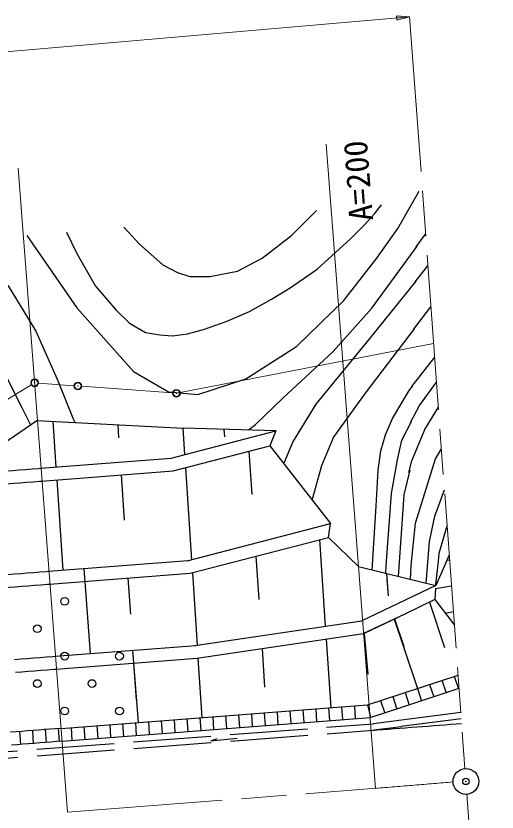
# Model space of a CAD drawing. Units: millimetres, scale not verified. Extents: x 40004 to 680061, y 20002 to 380034.
# Drawn here: x 532968 to 570223, y 274335 to 335962 of the extents above; entities that cross this region are included whole.
import ezdxf
from ezdxf.enums import TextEntityAlignment as Align

# ---------------------------------------------------------------- set-up
doc = ezdxf.new("R2010")
doc.units = ezdxf.units.MM
doc.header["$LTSCALE"] = 1000.09
doc.header["$PDMODE"] = 32
doc.header["$PDSIZE"] = 500
doc.linetypes.add('CHAIN', pattern=[18.5, 12, -1.5, 3.5, -1.5])
doc.linetypes.add('DASHED', pattern=[7.5, 6, -1.5])
for name, color, linetype, lineweight in [('M-BGD', 7, 'Continuous', 25), ('M-BMK', 2, 'CHAIN', 13), ('M-BMK-ROW', 30, 'Continuous', 13), ('M-BMK-SRVR', 3, 'Continuous', 25), ('M-STR-HTXT', 7, 'Continuous', 13)]:
    doc.layers.add(name, color=color, linetype=linetype, lineweight=lineweight)
doc.layers.add('M-OTRS', color=6, linetype='Continuous')
doc.styles.add('ＭＳ ゴシック', font='')
doc.styles.get('ＭＳ ゴシック').set_extended_font_data('MS Gothic')

msp = doc.modelspace()

# ---------------------------------------------------------------- hatches: boundary and pattern name
at = {"layer": 'M-STR-HTXT'}
msp.add_hatch(color=256, dxfattribs=at).paths.add_polyline_path([(563452, 335882), (562470, 335630), (562441, 335962)])

# ---------------------------------------------------------------- linework, layer by layer
at = {"layer": 'M-BGD'}
for p, q in [((563708, 321556), (564185, 322397)), ((563969, 318078), (564690, 319062)), ((563881, 315383), (564871, 316612)), ((563760, 311680), (565105, 313436)), ((563617, 307276), (565392, 309537)), ((528487, 300461), (534598, 304652)), ((534598, 304652), (545907, 304059)), ((536086, 301045), (535850, 304586)), ((540947, 303294), (540879, 304323)), ((544982, 301730), (553092, 303834)), ((546044, 302006), (545907, 304059)), ((553092, 303834), (545907, 304059)), ((549136, 303389), (549099, 303959)), ((553092, 303834), (552617, 302678)), ((545147, 300740), (552617, 302678)), ((552617, 302678), (557323, 296667)), ((551260, 298926), (551037, 302268)), ((546586, 293844), (546111, 300990)), ((541370, 296939), (541138, 300431)), ((536616, 293063), (536152, 300047)), ((546218, 293786), (557323, 296667)), ((557176, 295596), (557323, 296667)), ((546469, 292818), (557176, 295596)), ((556949, 288721), (556504, 295422)), ((557176, 295596), (559491, 293342)), ((551801, 290782), (551578, 294143)), ((566519, 294228), (565468, 291866)), ((566340, 293824), (566547, 293860)), ((538224, 293186), (538726, 286605)), ((547025, 287253), (546653, 292845)), ((559491, 293342), (563169, 292433)), ((561804, 291073), (561689, 292799)), ((541854, 289655), (541668, 292448)), ((561804, 291073), (561718, 292367)), ((563168, 292435), (565468, 291866)), ((565468, 291866), (563113, 290743)), ((565456, 291641), (565412, 290781)), ((565456, 291641), (566694, 291856)), ((563114, 290741), (559745, 289134)), ((565412, 290781), (563078, 289667)), ((564991, 290580), (566150, 287082)), ((565412, 290781), (566920, 288791)), ((563079, 289666), (559891, 288145)), ((563079, 289667), (559922, 288164)), ((566200, 289740), (566842, 289851)), ((546830, 287227), (559745, 289134)), ((562252, 289271), (562994, 287056)), ((562283, 289288), (562997, 287152)), ((546976, 286238), (559891, 288145)), ((559891, 288145), (560196, 284995)), ((559922, 288164), (560224, 285014)), ((557368, 282425), (557016, 287720)), ((542003, 286858), (542428, 281274)), ((552251, 284015), (552053, 286987)), ((562993, 287060), (564049, 283909)), ((547397, 281657), (547091, 286255)), ((542295, 283017), (542106, 285863)), ((560192, 282642), (567203, 284945)), ((566901, 284846), (567223, 283868)), ((565001, 284222), (565323, 283243)), ((565951, 284534), (566273, 283556)), ((562843, 282461), (567279, 283918)), ((563101, 283598), (563423, 282619)), ((564051, 283910), (564373, 282931)), ((561201, 282974), (561523, 281995)), ((562151, 283286), (562473, 282307)), ((536480, 280816), (560196, 282642)), ((555277, 281261), (555211, 282259)), ((556274, 281338), (556208, 282335)), ((557272, 281414), (557205, 282412)), ((558269, 281491), (558202, 282489)), ((559266, 281568), (559199, 282566)), ((560196, 282642), (560424, 281657)), ((560391, 281654), (562844, 282460)), ((536557, 279819), (560424, 281657)), ((547300, 280646), (547234, 281644)), ((548298, 280723), (548231, 281721)), ((549295, 280800), (549228, 281798)), ((550292, 280877), (550225, 281875)), ((551289, 280954), (551223, 281951)), ((552286, 281030), (552220, 282028)), ((553283, 281107), (553217, 282105)), ((554280, 281184), (554214, 282182)), ((567417, 282045), (562811, 281452)), ((539324, 280032), (539257, 281030)), ((540321, 280109), (540254, 281107)), ((541318, 280186), (541252, 281184)), ((542315, 280263), (542249, 281260)), ((543312, 280339), (543246, 281337)), ((544309, 280416), (544243, 281414)), ((545306, 280493), (545240, 281491)), ((546303, 280570), (546237, 281568)), ((562811, 281451), (560645, 281172)), ((567453, 281545), (562794, 280946)), ((533341, 279572), (533275, 280570)), ((534338, 279648), (534272, 280646)), ((535335, 279725), (535269, 280723)), ((536332, 279802), (536266, 280800)), ((537329, 279879), (537263, 280877)), ((538327, 279955), (538260, 280953)), ((562795, 280944), (560696, 280674)), ((548057, 279857), (550091, 280050)), ((548057, 279857), (548544, 280034))]:
    msp.add_line(p, q, dxfattribs=at)
at = {"layer": 'M-BGD', "linetype": 'DASHED'}
for p, q in [((512152, 277500), (560645, 281172)), ((512186, 277001), (560938, 280694))]:
    msp.add_line(p, q, dxfattribs=at)
at = {"layer": 'M-BGD'}
for points in [[(533804, 318959), (537674, 313367), (542074, 308428), (544784, 306861), (547060, 306664), (550768, 307874), (554694, 310386), (558355, 313946), (560911, 317216), (562538, 319495), (563708, 321556)], [(536881, 319226), (537693, 317566), (539123, 315054), (540717, 313176), (541760, 312176), (543004, 311446), (544104, 311275), (545087, 311210), (546247, 311354), (547503, 311691), (549251, 312311), (551054, 313072), (552750, 314038), (554200, 314906), (556286, 316358), (558864, 318706), (559955, 319791), (560727, 320631), (561272, 321344)], [(541315, 319611), (542524, 318289), (544332, 316704), (545491, 316090), (546429, 315792), (547977, 315788), (550132, 316201), (552046, 317206), (554328, 318996), (556236, 320907)], [(529799, 318161), (531516, 315950), (532375, 315057), (534497, 311567), (536150, 307848), (537401, 304782), (537529, 304522)], [(550971, 303928), (551513, 304338), (553631, 306368), (557521, 309997), (560534, 313342), (564046, 318130)], [(525556, 316722), (526137, 315851), (528206, 313746), (530260, 311154), (532007, 308457), (533390, 305696), (534091, 304304)], [(553711, 301281), (554407, 302973), (556219, 305915), (560301, 310893), (563958, 315431)], [(555912, 298469), (556655, 301159), (557570, 303334), (560107, 306860), (563838, 311731)], [(563526, 304481), (564221, 305818), (565533, 307622)], [(560560, 293078), (560871, 298007), (561021, 300810), (561232, 302295), (561587, 303523), (562122, 304794), (563418, 306973), (563695, 307325)], [(563400, 300609), (563617, 301520), (564617, 303952), (565676, 305683)], [(561600, 292821), (561625, 293389), (562056, 298982), (562511, 301588), (562852, 303113), (563605, 304559)], [(563523, 292346), (563570, 293451), (563897, 296696), (565466, 301684), (565913, 302460)], [(528487, 300461), (528747, 300481), (529243, 300519), (529740, 300557), (530237, 300595), (530734, 300634), (531231, 300672), (531729, 300710), (532226, 300748), (532724, 300787), (533222, 300825), (533720, 300863), (534218, 300902), (534716, 300940), (534883, 300953), (544982, 301730)], [(562579, 292580), (562740, 294787), (563025, 298882), (563482, 300797)], [(528943, 299493), (529320, 299522), (529816, 299560), (530313, 299598), (530810, 299637), (531308, 299675), (531805, 299713), (532303, 299751), (532801, 299789), (533298, 299828), (533797, 299866), (534295, 299904), (534793, 299943), (534959, 299956), (545147, 300740)], [(564742, 292046), (564986, 295286), (565402, 297252), (566147, 299278)], [(565472, 291876), (565477, 291963), (565699, 293741), (565734, 294384), (566352, 296503)], [(526471, 292285), (526873, 292315), (527369, 292353), (527866, 292391), (528363, 292429), (528860, 292467), (529357, 292505), (529854, 292543), (530351, 292581), (530849, 292619), (531346, 292657), (531844, 292695), (532342, 292734), (532839, 292772), (533337, 292810), (533836, 292848), (534334, 292887), (534832, 292925), (535330, 292964), (535497, 292976), (546287, 293807)], [(526546, 291287), (526949, 291318), (527445, 291356), (527942, 291394), (528439, 291432), (528936, 291470), (529433, 291508), (529930, 291546), (530428, 291584), (530925, 291622), (531423, 291660), (531921, 291698), (532418, 291736), (532916, 291775), (533414, 291813), (533912, 291851), (534410, 291890), (534909, 291928), (535407, 291966), (535573, 291979), (546469, 292818)], [(532847, 286153), (533346, 286191), (533844, 286230), (534342, 286268), (534840, 286306), (535339, 286345), (535837, 286383), (536003, 286396), (546899, 287235)], [(532924, 285156), (533422, 285194), (533920, 285233), (534419, 285271), (534917, 285309), (535415, 285348), (535914, 285386), (536080, 285399), (546976, 286238)], [(560501, 280660), (560938, 280694), (561375, 280727), (561813, 280761), (562250, 280795), (562688, 280828), (563125, 280862), (563562, 280896), (564000, 280929), (564437, 280963), (564875, 280996), (565312, 281030), (565750, 281064), (566188, 281097), (566625, 281131), (567063, 281164), (567479, 281196)], [(536480, 280816), (536043, 280783), (535605, 280749), (535168, 280715), (534731, 280682), (534294, 280648), (533857, 280614), (533420, 280581), (532983, 280547), (532545, 280513)], [(536557, 279819), (536119, 279785), (535682, 279752), (535245, 279718), (534808, 279684), (534371, 279651), (533933, 279617), (533496, 279584), (533059, 279550), (532622, 279516)]]:
    msp.add_lwpolyline(points, dxfattribs=at)
for centre in [(536743, 290647), (534621, 288526), (536743, 286404), (540986, 286404), (534621, 284283), (538864, 284283), (536743, 282161), (540986, 282161)]:
    msp.add_circle(centre, 300, dxfattribs=at)
at = {"layer": 'M-BMK'}
for p, q in [((563452, 335882), (567736, 277705)), ((536974, 274335), (560855, 276173)), ((567883, 275710), (570223, 243942))]:
    msp.add_line(p, q, dxfattribs=at)
msp.add_arc((668670, -998457), 1279182, 94.56719, 94.83673, dxfattribs=at)
at = {"layer": 'M-BMK-ROW'}
for p, q in [((545691, 306811), (565312, 310617)), ((537464, 307340), (534714, 307541)), ((534159, 307406), (527507, 303336)), ((538062, 307290), (545097, 306776))]:
    msp.add_line(p, q, dxfattribs=at)
for centre in [(534415, 307562), (537763, 307312), (545396, 306754)]:
    msp.add_circle(centre, 300, dxfattribs=at)
for p in [(534415, 307562), (537763, 307312), (545396, 306754)]:
    msp.add_point(p, dxfattribs=at)
at = {"layer": 'M-BMK-SRVR'}
msp.add_circle((567810, 276707), 1000, dxfattribs=at)
msp.add_point((567810, 276707), dxfattribs=at)
at = {"layer": 'M-OTRS'}
msp.add_point((567810, 276707), dxfattribs=at)
at = {"layer": 'M-STR-HTXT'}
for p, q in [((493794, 329843), (563452, 335882)), ((556983, 326023), (560821, 276171)), ((533136, 324187), (536974, 274335))]:
    msp.add_line(p, q, dxfattribs=at)
msp.add_lwpolyline([(563452, 335882), (562470, 335630), (562441, 335962)], close=True, dxfattribs=at)

# ---------------------------------------------------------------- texts
at = {"layer": 'M-STR-HTXT', "style": 'ＭＳ ゴシック'}
msp.add_text('A=200', height=1833, rotation=94.402, dxfattribs=at).set_placement((559466, 323204), align=Align.MIDDLE_CENTER)

doc.saveas('drawing.dxf')
